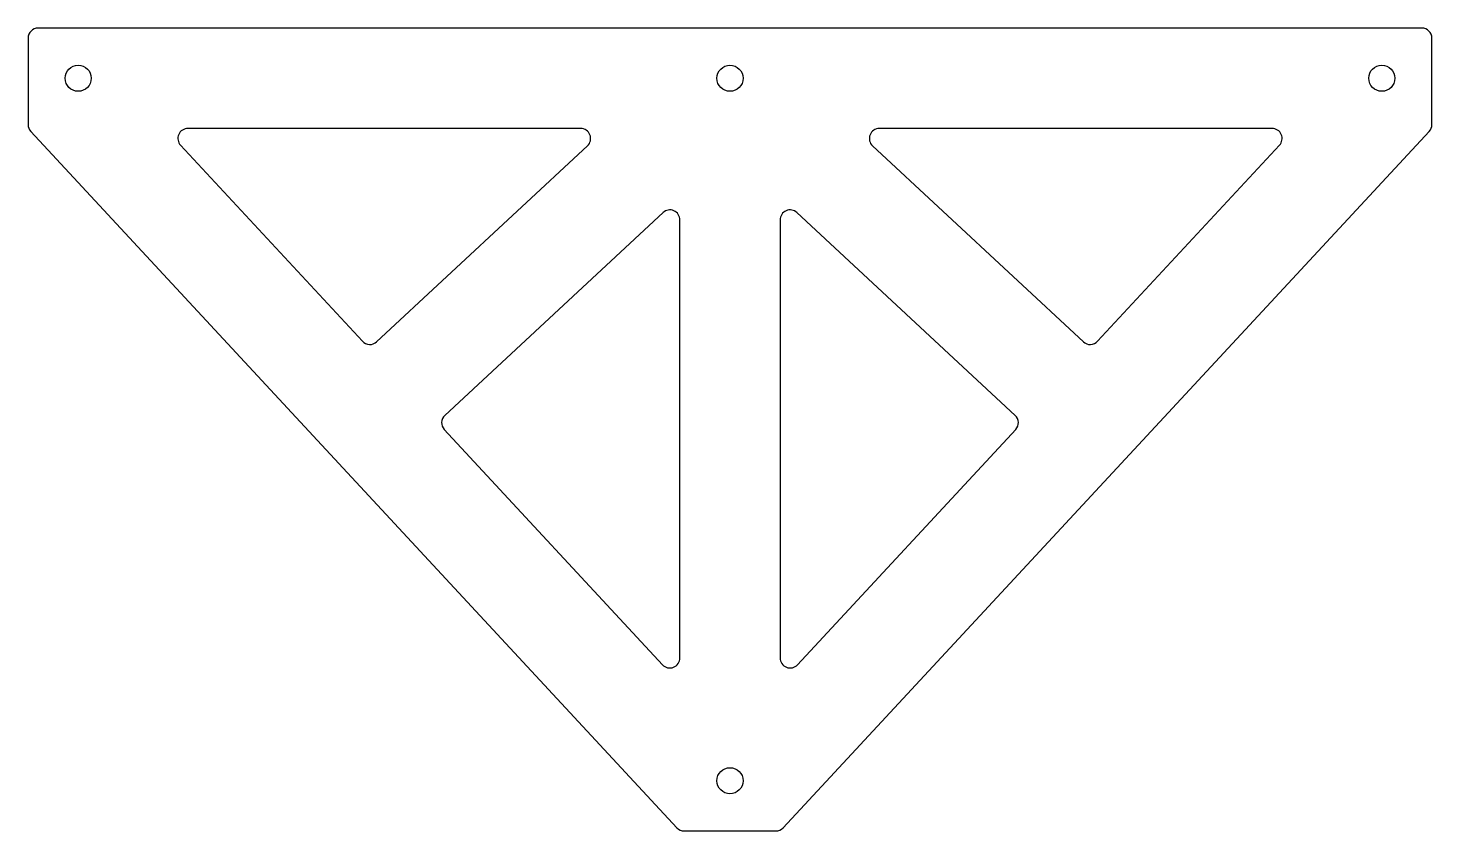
# Model space of a CAD drawing. Header units: millimetres. Extents: x 120 to 400, y -100 to 60.
import ezdxf

# ---------------------------------------------------------------- set-up
doc = ezdxf.new("R2010")
doc.units = ezdxf.units.MM
doc.layers.get('0').update_dxf_attribs({"linetype": 'CONTINUOUS'})

msp = doc.modelspace()

# ---------------------------------------------------------------- linework, layer by layer
for points in [[(122, 60, 0.414214), (120, 58), (120, 40.79, 0.189309), (120.53, 39.42), (249.41, -99.36, 0.208552), (250.87, -100), (269.13, -100, 0.208552), (270.59, -99.36), (399.47, 39.42, 0.189309), (400, 40.79), (400, 58, 0.414214), (398, 60)], [(231.57, 36.53, 0.681649), (230.21, 40), (151.88, 40, 0.654873), (150.41, 36.64), (186.68, -2.42, 0.414214), (189.51, -2.52)], [(369.59, 36.64, 0.654873), (368.12, 40), (289.79, 40, 0.681649), (288.43, 36.53), (330.49, -2.52, 0.414214), (333.32, -2.42)], [(203.12, -17.18, 0.414214), (203.01, -20.01), (246.53, -66.88, 0.681649), (250, -65.51), (250, 21.77, 0.654873), (246.64, 23.23)], [(273.36, 23.23, 0.654873), (270, 21.77), (270, -65.51, 0.681649), (273.47, -66.88), (316.99, -20.01, 0.414214), (316.88, -17.18)]]:
    msp.add_lwpolyline(points, format="xyb", close=True)
for centre in [(130, 50), (260, 50), (390, 50), (260, -90)]:
    msp.add_circle(centre, 2.6)

doc.saveas('drawing.dxf')
